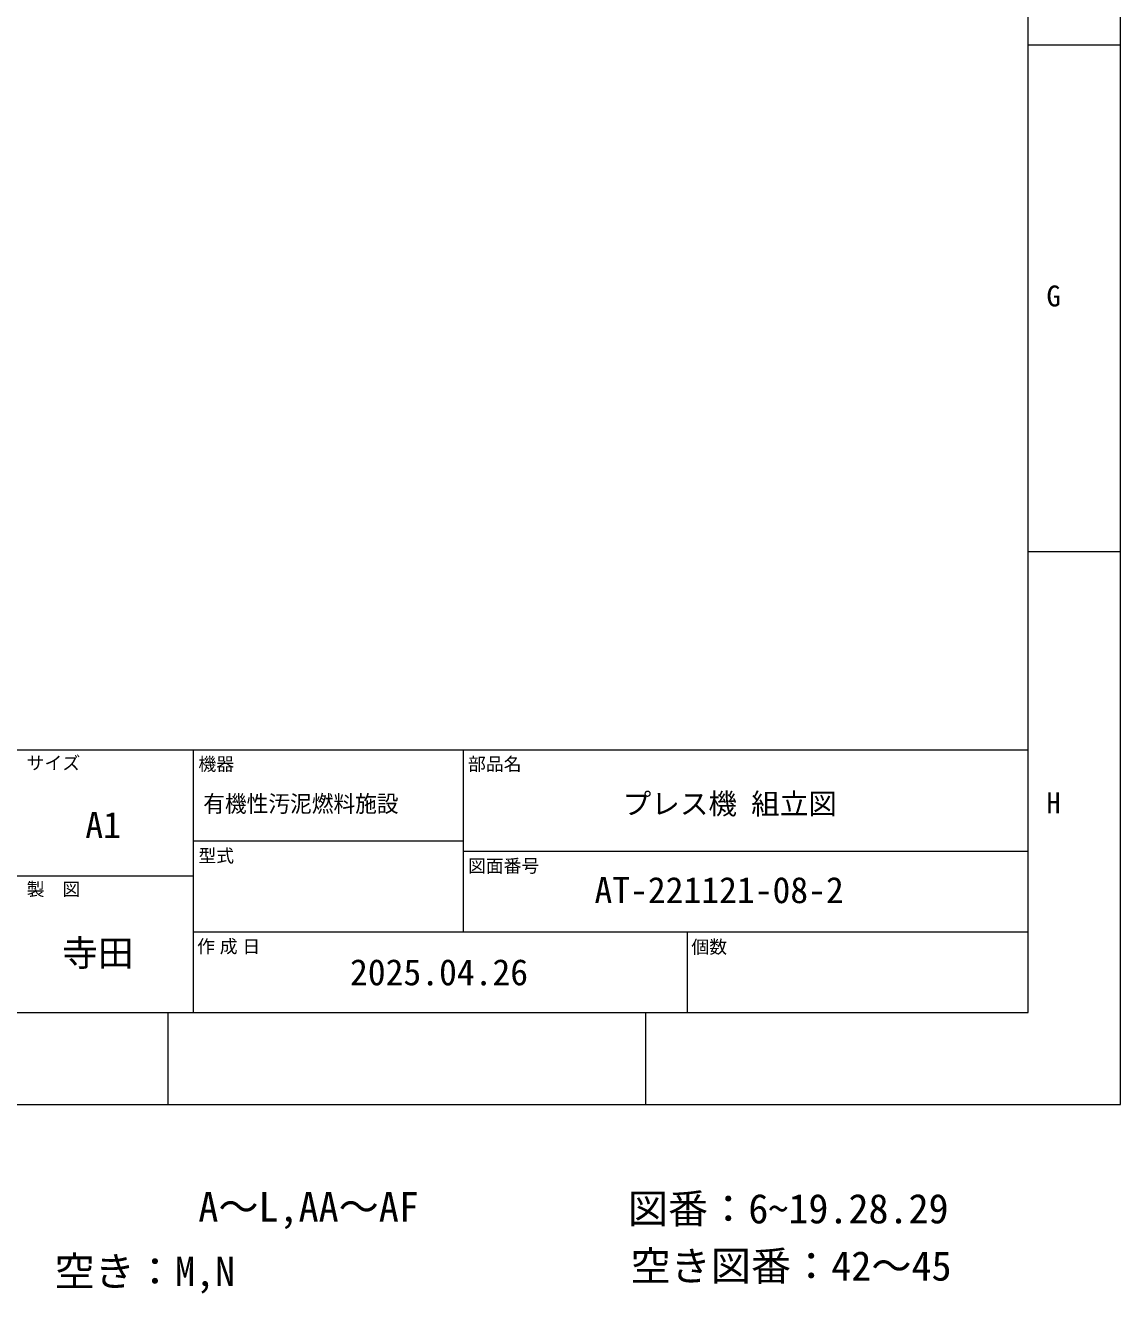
# Model space of a CAD drawing. Units: millimetres at full size. Extents: x -24503 to 24503, y -7436 to 7436.
# Drawn here: x -8800 to -7573, y 232 to 1653 of the extents above; entities that cross this region are included whole.
import ezdxf
from ezdxf.enums import TextEntityAlignment as Align

# ---------------------------------------------------------------- set-up
doc = ezdxf.new("R2010")
doc.units = ezdxf.units.MM
doc.header["$LTSCALE"] = 4.8
for name, color, linetype, lineweight in [('0-0_90_FRAME', 2, 'Continuous', 9), ('0-1_91_BLANK', 6, 'Continuous', 9), ('0-2_08_DIM', 3, 'Continuous', 9)]:
    doc.layers.add(name, color=color, linetype=linetype, lineweight=lineweight)
doc.styles.add('ＭＳ ゴシック', font='')
doc.styles.add('ＭＳ Ｐゴシック', font='')
doc.styles.get('ＭＳ ゴシック').set_extended_font_data('MS Gothic')
doc.styles.get('ＭＳ Ｐゴシック').set_extended_font_data('MS PGothic')

msp = doc.modelspace()

# ---------------------------------------------------------------- linework, layer by layer
at = {"layer": '0-0_90_FRAME'}
for p, q in [((-7572.67, 1631.23), (-7676.365, 1631.23)), ((-7572.67, 1063.252), (-7676.365, 1063.252)), ((-8640.068, 443.738), (-8640.068, 546.97)), ((-8104.601, 443.738), (-8104.601, 546.97))]:
    msp.add_line(p, q, dxfattribs=at)
at = {"layer": '0-0_90_FRAME', "color": 134}
for p, q in [((-8611.508, 546.97), (-8611.508, 841.142)), ((-8309.413, 841.142), (-8309.413, 637.484)), ((-8611.508, 739.313), (-8309.413, 739.313)), ((-8309.413, 727.999), (-7676.365, 727.999)), ((-8611.508, 699.713), (-9260.365, 699.713)), ((-8611.508, 637.484), (-7676.365, 637.484)), ((-8058.422, 637.484), (-8058.422, 546.97))]:
    msp.add_line(p, q, dxfattribs=at)
at = {"layer": '0-0_90_FRAME', "color": 6}
msp.add_lwpolyline([(-13887.51, 546.97), (-7676.365, 546.97), (-7676.365, 4987.401), (-13887.51, 4987.401)], close=True, dxfattribs=at)
at = {"layer": '0-0_90_FRAME', "color": 134}
msp.add_lwpolyline([(-9260.365, 546.97), (-7676.365, 546.97), (-7676.365, 841.142), (-9260.365, 841.142)], close=True, dxfattribs=at)
at = {"layer": '0-1_91_BLANK'}
msp.add_lwpolyline([(-14198.277, 443.738), (-7572.67, 443.738), (-7572.67, 5107.097), (-14198.277, 5107.097)], close=True, dxfattribs=at)

# ---------------------------------------------------------------- texts
at = {"layer": '0-0_90_FRAME', "color": 134}
for s, height, style, p in [('G', 23.46, 'ＭＳ ゴシック', (-7655.751, 1331.241)), ('サイズ', 14.66, 'ＭＳ Ｐゴシック', (-8798.549, 814.919)), ('機器', 14.66, 'ＭＳ Ｐゴシック', (-8606.072, 813.758)), ('部品名', 14.66, 'ＭＳ Ｐゴシック', (-8303.976, 813.758)), ('プレス機 組立図', 23.46, 'ＭＳ ゴシック', (-8130.577, 762.176)), ('H', 23.46, 'ＭＳ ゴシック', (-7655.751, 763.264)), ('A1', 29.33, 'ＭＳ ゴシック', (-8732.812, 733.659)), ('型式', 14.66, 'ＭＳ Ｐゴシック', (-8606.072, 710.93)), ('図面番号', 14.66, 'ＭＳ Ｐゴシック', (-8303.976, 699.615)), ('AT-221121-08-2', 29.33, 'ＭＳ ゴシック', (-8162.255, 660.767)), ('製\u3000図', 14.66, 'ＭＳ Ｐゴシック', (-8798.548, 673.491)), ('寺田', 29.33, 'ＭＳ ゴシック', (-8758.802, 590.214)), ('作 成 日', 14.66, 'ＭＳ Ｐゴシック', (-8607.452, 609.341)), ('個数', 14.66, 'ＭＳ Ｐゴシック', (-8053.673, 608.788)), ('2025.04.26', 29.33, 'ＭＳ ゴシック', (-8436.166, 568.697))]:
    msp.add_text(s, height=height, dxfattribs=dict(at, style=style)).set_placement(p, align=Align.BOTTOM_LEFT)
at = {"layer": '0-0_90_FRAME', "color": 134, "style": 'ＭＳ ゴシック', "width": 0.95}
msp.add_text('有機性汚泥燃料施設', height=18.77, dxfattribs=at).set_placement((-8600.666, 765.992), align=Align.BOTTOM_LEFT)
at = {"layer": '0-2_08_DIM', "style": 'ＭＳ ゴシック'}
for s, p in [('A～L,AA～AF', (-8606.146, 302.837)), ('図番：6~19.28.29', (-8124.85, 300.804)), ('空き図番：42～45', (-8121.901, 236.629)), ('空き：M,N', (-8767.284, 230.597))]:
    msp.add_text(s, height=32.99, dxfattribs=at).set_placement(p, align=Align.BOTTOM_LEFT)

doc.saveas('drawing.dxf')
